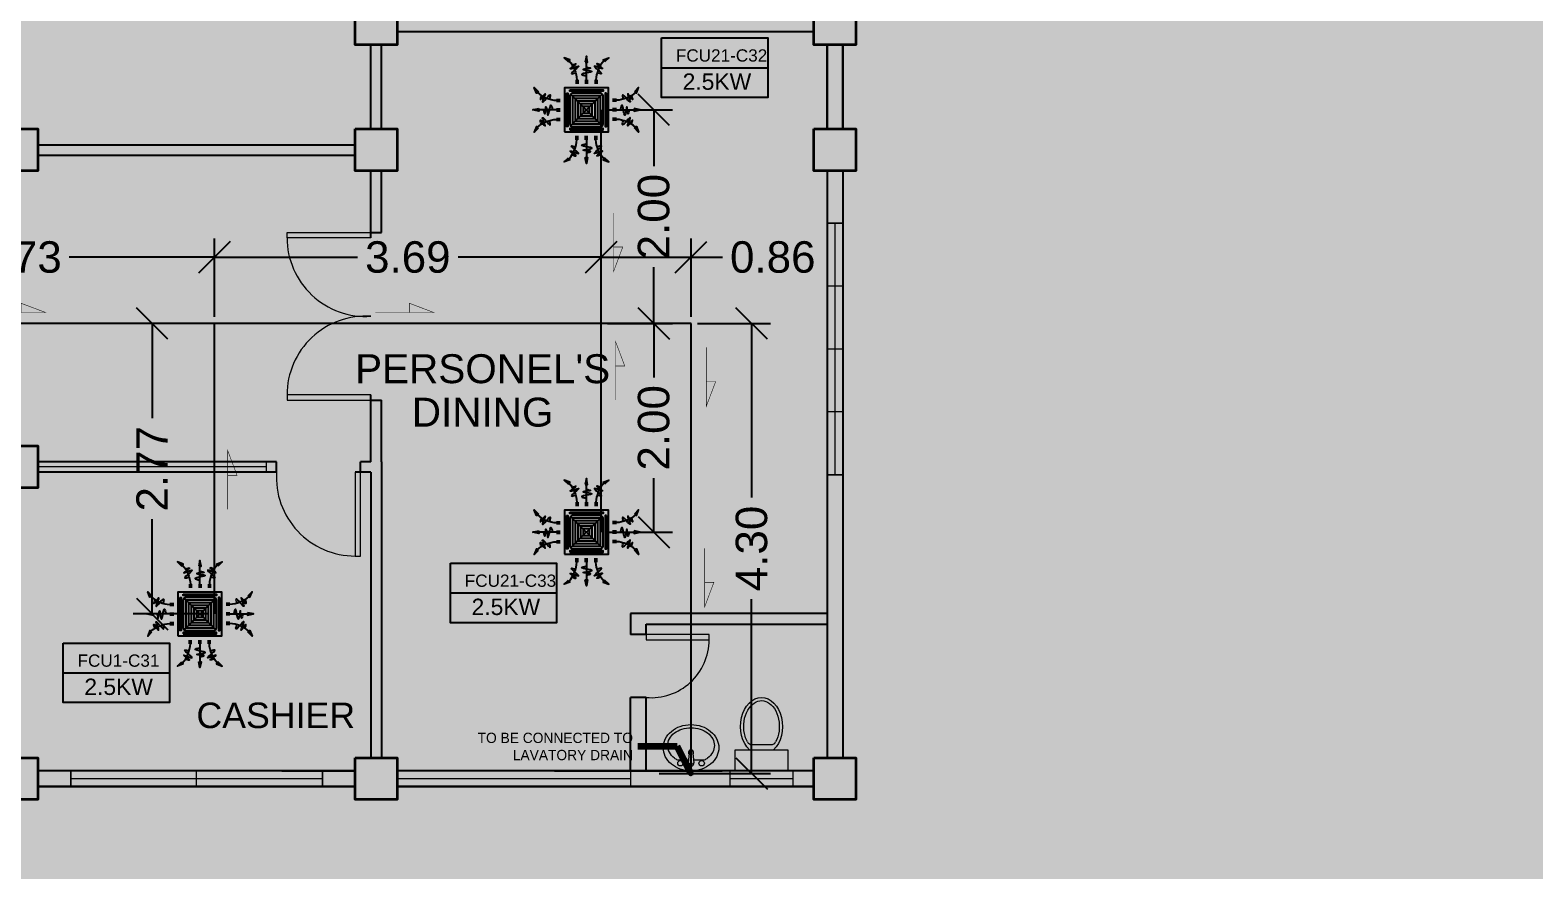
# Model space of a CAD drawing. Header units: millimetres. Extents: x -60 to 576, y -39 to 287.
# Drawn here: x 388.92 to 403.26, y 99.44 to 107.46 of the extents above; entities that cross this region are included whole.
import ezdxf

# ---------------------------------------------------------------- set-up
doc = ezdxf.new("R2010")
doc.units = ezdxf.units.MM
doc.header["$MEASUREMENT"] = 0
for name, color, linetype in [('AIR', 7, 'Continuous'), ('AIR-00', 7, 'Continuous'), ('AIR-01', 7, 'Continuous'), ('AIR-02', 7, 'Continuous'), ('AIR-04', 7, 'Continuous'), ('DRAIN PIPE', 7, 'Continuous'), ('fcu drain', 7, 'Continuous'), ('label', 7, 'Continuous'), ('Legends', 7, 'Continuous'), ('M-AC-TEXT', 7, 'Continuous')]:
    doc.layers.add(name, color=color, linetype=linetype)
doc.styles.add('ar-dim-axis', font='romans.shx', dxfattribs={"width": 0.8})
doc.styles.add('OIP FONT', font='GOTHIC.TTF', dxfattribs={"height": 150})
doc.styles.get("Standard").update_dxf_attribs({"font": 'arial.ttf'})
doc.styles.add('SWISSLT175', font='swissl.ttf', dxfattribs={"height": 0.175})
doc.dimstyles.new('ar-dim-axis', dxfattribs={"dimtxt": 350, "dimasz": 250, "dimexe": 75, "dimexo": 75, "dimgap": 200, "dimtad": 1, "dimdec": 0, "dimzin": 12, "dimdsep": 46, "dimtxsty": 'ar-dim-axis', "dimblk": 'ARCHTICK', "dimcen": 120, "dimclrd": 11, "dimclre": 8, "dimclrt": 4, "dimadec": 0, "dimazin": 3, "dimtm": 1, "dimtfac": 1, "dimtdec": 0, "dimtix": 1, "dimtmove": 2, "dimatfit": 3, "dimldrblk": 'ARCHTICK', "dimfxl": 1, "dimtolj": 1, "dimtzin": 0, "dimarcsym": 1})
doc.dimstyles.new('Copy of dimension', dxfattribs={"dimtxt": 0.3, "dimasz": 0.3, "dimexe": 0.18, "dimexo": 0.0625, "dimgap": 0.09, "dimtad": 0, "dimzin": 0, "dimdsep": 46, "dimtxsty": 'Standard', "dimblk": 'OBLIQUE', "dimcen": 0.09, "dimclrd": 256, "dimclre": 256, "dimclrt": 256, "dimadec": 0, "dimazin": 0, "dimtfac": 1, "dimtofl": 0, "dimtmove": 0, "dimatfit": 3, "dimldrblk": 'OBLIQUE', "dimfxl": 1, "dimtolj": 1, "dimtzin": 0, "dimarcsym": 0})

# ---------------------------------------------------------------- blocks, each defined once
blk = doc.blocks.new('FCU-13000P (CASSETTE SPLIT)')
at = {"layer": 'AIR-00', "ltscale": 3}
for p, q in [((-7.105427357601002e-15, 0.5227760220777427), (-7.105427357601002e-15, 0.999858067324416)), ((-0.1934974863815064, 0.5583965329426945), (-0.1934974863815064, 0.4871555112127943)), ((-0.1618149178217116, 0.5583965329426945), (-0.1618149178217116, 0.4871555112127943)), ((-0.01584128427990628, 0.5583965329426945), (-0.01584128427990628, 0.4871555112127943)), ((0.01584128427989029, 0.5583965329426945), (0.01584128427989029, 0.4871555112127943)), ((0.1618149178217116, 0.5583965329426945), (0.1618149178217116, 0.4871555112127943)), ((0.1934974863815064, 0.5583965329426945), (0.1934974863815064, 0.4871555112127943)), ((-0.5227760220777427, 7.105427357601002e-15), (-0.999858067324416, 7.105427357601002e-15)), ((-0.5583965329426945, 0.1934974863815064), (-0.4871555112127934, 0.1934974863815064)), ((-0.5583965329426945, 0.1618149178217116), (-0.4871555112127934, 0.1618149178217116)), ((-0.5583965329426945, 0.01584128427990628), (-0.4871555112127934, 0.01584128427990628)), ((0.5583965329426945, 0.1934974863815064), (0.4871555112127934, 0.1934974863815064)), ((0.5583965329426945, 0.1618149178217116), (0.4871555112127934, 0.1618149178217116)), ((0.5583965329426945, 0.01584128427990628), (0.4871555112127934, 0.01584128427990628)), ((0.5227760220777427, 7.105427357601002e-15), (0.999858067324416, 7.105427357601002e-15)), ((-0.5583965329426945, -0.01584128427989029), (-0.4871555112127934, -0.01584128427989029)), ((-0.5583965329426945, -0.1618149178217116), (-0.4871555112127934, -0.1618149178217116)), ((-0.5583965329426945, -0.1934974863815064), (-0.4871555112127934, -0.1934974863815064)), ((0.5583965329426945, -0.01584128427989029), (0.4871555112127934, -0.01584128427989029)), ((0.5583965329426945, -0.1618149178217116), (0.4871555112127934, -0.1618149178217116)), ((0.5583965329426945, -0.1934974863815064), (0.4871555112127934, -0.1934974863815064)), ((-0.1934974863815064, -0.5583965329426945), (-0.1934974863815064, -0.4871555112127943)), ((-0.1618149178217116, -0.5583965329426945), (-0.1618149178217116, -0.4871555112127943)), ((-0.01584128427990628, -0.5583965329426945), (-0.01584128427990628, -0.4871555112127943)), ((-7.105427357601002e-15, -0.5227760220777427), (-7.105427357601002e-15, -0.999858067324416)), ((0.01584128427989029, -0.5583965329426945), (0.01584128427989029, -0.4871555112127943)), ((0.1618149178217116, -0.5583965329426945), (0.1618149178217116, -0.4871555112127943)), ((0.1934974863815064, -0.5583965329426945), (0.1934974863815064, -0.4871555112127943))]:
    blk.add_line(p, q, dxfattribs=at)
at = {"layer": 'AIR-00'}
for p, q in [((0.2953553390593271, -0.2953553390593253), (-0.2953553390593271, 0.2953553390593253)), ((0.2953553390593271, 0.2953553390593253), (-0.2953553390593271, -0.2953553390593253))]:
    blk.add_line(p, q, dxfattribs=at)
at = {"layer": 'AIR-00', "ltscale": 3}
for points in [[(-0.3354339739758903, 0.8949367535147612), (-0.311302411150054, 0.9324741763992979), (-0.4157311477908916, 0.9730825421665728)], [(-0.02231249897048215, 0.8900557322108931), (0.02231249897046617, 0.8900557322108931), (-8.881784197001252e-15, 0.999858067324416)], [(0.3354339739758903, 0.8949367535147612), (0.311302411150054, 0.9324741763992979), (0.4157311477908916, 0.9730825421665728)], [(-0.8949367535147612, 0.3354339739758903), (-0.9324741763992979, 0.311302411150054), (-0.9730825421665728, 0.4157311477908916)], [(0.8949367535147612, 0.3354339739758903), (0.9324741763992979, 0.311302411150054), (0.9730825421665728, 0.4157311477908916)], [(-0.8900557322108931, 0.02231249897048215), (-0.8900557322108931, -0.02231249897046617), (-0.999858067324416, 8.881784197001252e-15)], [(0.8900557322108931, 0.02231249897048215), (0.8900557322108931, -0.02231249897046617), (0.999858067324416, 8.881784197001252e-15)], [(-0.8949367535147612, -0.3354339739758903), (-0.9324741763992979, -0.311302411150054), (-0.9730825421665728, -0.4157311477908916)], [(0.8949367535147612, -0.3354339739758903), (0.9324741763992979, -0.311302411150054), (0.9730825421665728, -0.4157311477908916)], [(-0.3354339739758903, -0.8949367535147612), (-0.311302411150054, -0.9324741763992979), (-0.4157311477908916, -0.9730825421665728)], [(-0.02231249897048215, -0.8900557322108931), (0.02231249897046617, -0.8900557322108931), (-8.881784197001252e-15, -0.999858067324416)], [(0.3354339739758903, -0.8949367535147612), (0.311302411150054, -0.9324741763992979), (0.4157311477908916, -0.9730825421665728)]]:
    blk.add_lwpolyline(points, close=True, dxfattribs=at)
at = {"layer": 'AIR-00'}
for points in [[(-0.3233681925629757, 0.9137054649570295, -0.1718088678768037), (-0.1776562021016108, 0.5583965329426945), (-0.1776562021016108, 0.5222310829013512)], [(0.3233681925629757, 0.9137054649570295, 0.1718088678768037), (0.1776562021016108, 0.5583965329426945), (0.1776562021016108, 0.5222310829013512)], [(-0.9137054649570295, 0.3233681925629757, 0.1718088678768037), (-0.5583965329426945, 0.1776562021016108), (-0.5222310829013512, 0.1776562021016108)], [(0.9137054649570295, 0.3233681925629757, -0.1718088678768037), (0.5583965329426945, 0.1776562021016108), (0.5222310829013512, 0.1776562021016108)], [(-0.9137054649570295, -0.3233681925629757, -0.1718088678768037), (-0.5583965329426945, -0.1776562021016108), (-0.5222310829013512, -0.1776562021016108)], [(0.9137054649570295, -0.3233681925629757, 0.1718088678768037), (0.5583965329426945, -0.1776562021016108), (0.5222310829013512, -0.1776562021016108)], [(-0.3233681925629757, -0.9137054649570295, 0.1718088678768037), (-0.1776562021016108, -0.5583965329426945), (-0.1776562021016108, -0.5222310829013512)], [(0.3233681925629757, -0.9137054649570295, -0.1718088678768037), (0.1776562021016108, -0.5583965329426945), (0.1776562021016108, -0.5222310829013512)]]:
    blk.add_lwpolyline(points, format="xyb", dxfattribs=at)
for points in [[(-0.2599999999999998, -0.259999999999998), (0.2599999999999998, -0.2599999999999962), (0.2600000000000007, 0.259999999999998), (-0.2599999999999998, 0.259999999999998)], [(-0.2100000000000009, -0.2099999999999991), (0.2100000000000026, -0.2099999999999973), (0.2100000000000009, 0.2099999999999991), (-0.2100000000000009, 0.2099999999999991)], [(-0.160000000000001, -0.1599999999999984), (0.1600000000000028, -0.1599999999999966), (0.160000000000001, 0.1599999999999984), (-0.160000000000001, 0.1599999999999984)], [(-0.1100000000000012, -0.1099999999999994), (0.110000000000003, -0.1099999999999977), (0.1100000000000012, 0.1099999999999994), (-0.1100000000000012, 0.1099999999999994)], [(-0.06000000000000139, -0.05999999999999872), (0.06000000000000316, -0.05999999999999694), (0.06000000000000139, 0.05999999999999872), (-0.06000000000000139, 0.05999999999999872)]]:
    blk.add_lwpolyline(points, close=True, dxfattribs=at)
at = {"layer": 'AIR-00', "ltscale": 3}
for points in [[(-0.2677478374719957, 0.8404580605517644), (-0.2311577860871346, 0.8521369272970549), (-0.1336933111678267, 0.8824412830765702), (-0.422244853896613, 0.7038013426221994), (0.004842014239526904, 0.9030058120233662), (-0.358385268367277, 0.6454544827540296), (-0.2387546223537829, 0.6780035992551685), (-0.199446847060301, 0.6895241051866989)], [(0.2677478374719957, 0.8404580605517644), (0.2311577860871346, 0.8521369272970549), (0.1336933111678267, 0.8824412830765702), (0.422244853896613, 0.7038013426221994), (-0.004842014239526904, 0.9030058120233662), (0.358385268367277, 0.6454544827540296), (0.2387546223537829, 0.6780035992551685), (0.199446847060301, 0.6895241051866989)], [(-0.8404580605517644, 0.2677478374719957), (-0.8521369272970549, 0.2311577860871346), (-0.8824412830765702, 0.1336933111678267), (-0.7038013426221994, 0.422244853896613), (-0.9030058120233662, -0.004842014239526904), (-0.6454544827540296, 0.358385268367277), (-0.6780035992551685, 0.2387546223537829), (-0.6895241051866989, 0.199446847060301)], [(0.8404580605517644, 0.2677478374719957), (0.8521369272970549, 0.2311577860871346), (0.8824412830765702, 0.1336933111678267), (0.7038013426221994, 0.422244853896613), (0.9030058120233662, -0.004842014239526904), (0.6454544827540296, 0.358385268367277), (0.6780035992551685, 0.2387546223537829), (0.6895241051866989, 0.199446847060301)], [(-0.8404580605517644, -0.2677478374719957), (-0.8521369272970549, -0.2311577860871346), (-0.8824412830765702, -0.1336933111678267), (-0.7038013426221994, -0.422244853896613), (-0.9030058120233662, 0.004842014239526904), (-0.6454544827540296, -0.358385268367277), (-0.6780035992551685, -0.2387546223537829), (-0.6895241051866989, -0.199446847060301)], [(0.8404580605517644, -0.2677478374719957), (0.8521369272970549, -0.2311577860871346), (0.8824412830765702, -0.1336933111678267), (0.7038013426221994, -0.422244853896613), (0.9030058120233662, 0.004842014239526904), (0.6454544827540296, -0.358385268367277), (0.6780035992551685, -0.2387546223537829), (0.6895241051866989, -0.199446847060301)], [(-0.2677478374719957, -0.8404580605517644), (-0.2311577860871346, -0.8521369272970549), (-0.1336933111678267, -0.8824412830765702), (-0.422244853896613, -0.7038013426221994), (0.004842014239526904, -0.9030058120233662), (-0.358385268367277, -0.6454544827540296), (-0.2387546223537829, -0.6780035992551685), (-0.199446847060301, -0.6895241051866989)], [(0.2677478374719957, -0.8404580605517644), (0.2311577860871346, -0.8521369272970549), (0.1336933111678267, -0.8824412830765702), (0.422244853896613, -0.7038013426221994), (-0.004842014239526904, -0.9030058120233662), (0.358385268367277, -0.6454544827540296), (0.2387546223537829, -0.6780035992551685), (0.199446847060301, -0.6895241051866989)]]:
    blk.add_open_spline(points, degree=3, knots=[0.003283373016645994, 0.003283373016645994, 0.003283373016645994, 0.003283373016645994, 0.07125673401182435, 0.1924074622850254, 0.3347111145698326, 0.5062144727996265, 0.5813292033149298, 0.5813292033149298, 0.5813292033149298, 0.5813292033149298], dxfattribs=at)
for points in [[(-8.881784197001252e-15, 0.7998245828525512), (0.07656577961462041, 0.77607757560925), (-0.05808428128809773, 0.7549690294354541), (0.09768727811871436, 0.7180292880357495), (-0.08712642193214215, 0.6626196044680484), (-8.881784197001252e-15, 0.6309567852073492)], [(-0.7998245828525512, 8.881784197001252e-15), (-0.77607757560925, -0.07656577961462041), (-0.7549690294354541, 0.05808428128809773), (-0.7180292880357495, -0.09768727811871436), (-0.6626196044680484, 0.08712642193214215), (-0.6309567852073492, 8.881784197001252e-15)], [(0.7998245828525512, 8.881784197001252e-15), (0.77607757560925, -0.07656577961462041), (0.7549690294354541, 0.05808428128809773), (0.7180292880357495, -0.09768727811871436), (0.6626196044680484, 0.08712642193214215), (0.6309567852073492, 8.881784197001252e-15)], [(-8.881784197001252e-15, -0.7998245828525512), (0.07656577961462041, -0.77607757560925), (-0.05808428128809773, -0.7549690294354541), (0.09768727811871436, -0.7180292880357495), (-0.08712642193214215, -0.6626196044680484), (-8.881784197001252e-15, -0.6309567852073492)]]:
    blk.add_spline(points, degree=3, dxfattribs=at)
for points in [[(-0.4157311477908907, 0.9730825421665728), (-0.3354339739758911, 0.8949367535147612), (-0.3113024111500549, 0.9324741763992979)], [(-7.993605777301127e-15, 0.999858067324416), (-0.02231249897048304, 0.8900557322108931), (0.02231249897046528, 0.8900557322108931)], [(0.4157311477908889, 0.9730825421665728), (0.3354339739758894, 0.8949367535147612), (0.3113024111500531, 0.9324741763992979)], [(-0.9730825421665728, 0.4157311477908898), (-0.8949367535147612, 0.3354339739758903), (-0.9324741763992979, 0.311302411150054)], [(0.9730825421665728, 0.4157311477908898), (0.8949367535147612, 0.3354339739758903), (0.9324741763992979, 0.311302411150054)], [(-0.999858067324416, 7.105427357601002e-15), (-0.8900557322108922, 0.02231249897048215), (-0.8900557322108922, -0.02231249897046617)], [(0.999858067324416, 7.105427357601002e-15), (0.8900557322108922, 0.02231249897048215), (0.8900557322108922, -0.02231249897046617)], [(-0.9730825421665728, -0.4157311477908898), (-0.8949367535147612, -0.3354339739758903), (-0.9324741763992979, -0.311302411150054)], [(0.9730825421665728, -0.4157311477908898), (0.8949367535147612, -0.3354339739758903), (0.9324741763992979, -0.311302411150054)], [(-0.4157311477908907, -0.9730825421665728), (-0.3354339739758911, -0.8949367535147612), (-0.3113024111500549, -0.9324741763992979)], [(-7.993605777301127e-15, -0.999858067324416), (-0.02231249897048304, -0.8900557322108931), (0.02231249897046528, -0.8900557322108931)], [(0.4157311477908889, -0.9730825421665728), (0.3354339739758894, -0.8949367535147612), (0.3113024111500531, -0.9324741763992979)]]:
    blk.add_solid(points, dxfattribs=at)
at = {"layer": 'AIR-01'}
for points in [[(-0.3725000000000005, 0.3099999999999987), (-0.3475000000000001, 0.3099999999999987), (-0.3475000000000001, -0.3099999999999987), (-0.3725000000000005, -0.3099999999999987)], [(-0.3100000000000005, 0.3724999999999987), (0.3100000000000005, 0.3724999999999987), (0.3100000000000005, 0.3475000000000001), (-0.3100000000000005, 0.3475000000000001)], [(0.3725000000000005, 0.3099999999999987), (0.3475000000000001, 0.3099999999999987), (0.3475000000000001, -0.3099999999999987), (0.3725000000000005, -0.3099999999999987)], [(-0.3100000000000005, -0.3724999999999987), (0.3100000000000005, -0.3724999999999987), (0.3100000000000005, -0.3475000000000001), (-0.3100000000000005, -0.3475000000000001)]]:
    blk.add_lwpolyline(points, close=True, dxfattribs=at)
at = {"layer": 'AIR-02'}
blk.add_lwpolyline([(-0.2600000000000007, -0.3099999999999987), (0.2600000000000016, -0.3099999999999969, 0.414213562373095), (0.3100000000000014, -0.2599999999999962), (0.3100000000000005, 0.259999999999998, 0.4142135623730945), (0.2600000000000007, 0.3099999999999987), (-0.2600000000000007, 0.3099999999999987, 0.414213562373095), (-0.3100000000000005, 0.259999999999998), (-0.3100000000000005, -0.259999999999998, 0.414213562373095)], format="xyb", close=True, dxfattribs=at)
at = {"layer": 'AIR-04'}
blk.add_lwpolyline([(-0.4100000000000001, -0.4100000000000001), (0.4100000000000001, -0.4100000000000001), (0.4100000000000001, 0.4100000000000001), (-0.4100000000000001, 0.4100000000000001)], close=True, dxfattribs=at)
blk = doc.blocks.new('_ARCHTICK')
at = {"color": 0, "linetype": 'ByBlock', "const_width": 0.15}
blk.add_lwpolyline([(-0.5, -0.5), (0.5, 0.5)], dxfattribs=at)
blk = doc.blocks.new('_Oblique')
at = {"color": 0, "linetype": 'ByBlock', "lineweight": -2}
blk.add_line((-0.5, -0.5), (0.5, 0.5), dxfattribs=at)
blk = doc.blocks.new('*D172')
at = {"lineweight": -2, "transparency": 16777216}
for p, q in [((390.6196306281506, 104.65662192495), (389.9064713409669, 104.65662192495)), ((390.0864713409669, 104.65662192495), (390.0864713409669, 103.7526431339795)), ((390.0864713409669, 101.8842850797074), (390.0864713409669, 102.788263870678)), ((390.6196306281506, 101.8842850797074), (389.9064713409669, 101.8842850797074))]:
    blk.add_line(p, q, dxfattribs=at)
at = {"layer": 'Defpoints', "color": 0, "transparency": 16777216}
for p in [(390.0864713409669, 104.65662192495), (390.6821306281506, 104.65662192495), (390.6821306281506, 101.8842850797074)]:
    blk.add_point(p, dxfattribs=at)
at = {"lineweight": -2, "transparency": 16777216, "xscale": 0.3, "yscale": 0.3, "zscale": 0.3}
for p, rotation in [((390.0864713409669, 104.65662192495), 90), ((390.0864713409669, 101.8842850797074), 270)]:
    blk.add_blockref('_Oblique', p, dxfattribs=dict(at, rotation=rotation))
at = {"transparency": 16777216, "insert": (390.0864713409668, 103.2704535023286), "char_height": 0.3, "attachment_point": 5, "rotation": 90}
blk.add_mtext('\\A1;2.77', dxfattribs=at)
blk = doc.blocks.new('*D174')
at = {"lineweight": -2, "transparency": 16777216}
for p, q in [((386.9529599184256, 104.7191219249572), (386.9529599184256, 105.4688998590466)), ((390.6821306281503, 104.7191219249572), (390.6821306281503, 105.4688998590466)), ((386.9529599184256, 105.2888998590466), (388.3380159417737, 105.2888998590466)), ((390.6821306281503, 105.2888998590466), (389.2970746048023, 105.2888998590466))]:
    blk.add_line(p, q, dxfattribs=at)
at = {"layer": 'Defpoints', "color": 0, "transparency": 16777216}
for p in [(390.6821306281503, 105.2888998590466), (386.9529599184256, 104.6566219249572), (390.6821306281503, 104.6566219249572)]:
    blk.add_point(p, dxfattribs=at)
at = {"lineweight": -2, "transparency": 16777216, "xscale": 0.3, "yscale": 0.3, "zscale": 0.3, "rotation": 180}
blk.add_blockref('_Oblique', (386.9529599184256, 105.2888998590466), dxfattribs=at)
at = {"lineweight": -2, "transparency": 16777216, "xscale": 0.3, "yscale": 0.3, "zscale": 0.3}
blk.add_blockref('_Oblique', (390.6821306281503, 105.2888998590466), dxfattribs=at)
at = {"transparency": 16777216, "insert": (388.817545273288, 105.2888998590466), "char_height": 0.3, "attachment_point": 5}
blk.add_mtext('\\A1;3.73', dxfattribs=at)
blk = doc.blocks.new('*D175')
at = {"lineweight": -2, "transparency": 16777216}
for p, q in [((390.6821306281503, 104.7191219249572), (390.6821306281503, 105.4688998590466)), ((394.3682444346209, 104.7191219249572), (394.3682444346209, 105.4688998590466)), ((390.6821306281503, 105.2888998590466), (392.0453512421632, 105.2888998590466)), ((394.3682444346209, 105.2888998590466), (393.005023820608, 105.2888998590466))]:
    blk.add_line(p, q, dxfattribs=at)
at = {"layer": 'Defpoints', "color": 0, "transparency": 16777216}
for p in [(394.3682444346209, 105.2888998590466), (390.6821306281503, 104.6566219249572), (394.3682444346209, 104.6566219249572)]:
    blk.add_point(p, dxfattribs=at)
at = {"lineweight": -2, "transparency": 16777216, "xscale": 0.3, "yscale": 0.3, "zscale": 0.3, "rotation": 180}
blk.add_blockref('_Oblique', (390.6821306281503, 105.2888998590466), dxfattribs=at)
at = {"lineweight": -2, "transparency": 16777216, "xscale": 0.3, "yscale": 0.3, "zscale": 0.3}
blk.add_blockref('_Oblique', (394.3682444346209, 105.2888998590466), dxfattribs=at)
at = {"transparency": 16777216, "insert": (392.5251875313856, 105.2888998590466), "char_height": 0.3, "attachment_point": 5}
blk.add_mtext('\\A1;3.69', dxfattribs=at)
blk = doc.blocks.new('*D176')
at = {"lineweight": -2, "transparency": 16777216}
for p, q in [((394.3682444346209, 104.7191219249572), (394.3682444346209, 105.4688998590466)), ((395.225504020776, 104.7191219249572), (395.225504020776, 105.4688998590466)), ((394.3682444346209, 105.2888998590466), (395.225504020776, 105.2888998590466)), ((395.225504020776, 105.2888998590466), (395.525504020776, 105.2888998590466))]:
    blk.add_line(p, q, dxfattribs=at)
at = {"layer": 'Defpoints', "color": 0, "transparency": 16777216}
for p in [(395.225504020776, 105.2888998590466), (394.3682444346209, 104.6566219249572), (395.225504020776, 104.6566219249572)]:
    blk.add_point(p, dxfattribs=at)
at = {"lineweight": -2, "transparency": 16777216, "xscale": 0.3, "yscale": 0.3, "zscale": 0.3, "rotation": 180}
blk.add_blockref('_Oblique', (394.3682444346209, 105.2888998590466), dxfattribs=at)
at = {"lineweight": -2, "transparency": 16777216, "xscale": 0.3, "yscale": 0.3, "zscale": 0.3}
blk.add_blockref('_Oblique', (395.225504020776, 105.2888998590466), dxfattribs=at)
at = {"transparency": 16777216, "insert": (396.0050333522903, 105.2888998590466), "char_height": 0.3, "attachment_point": 5}
blk.add_mtext('\\A1;0.86', dxfattribs=at)
blk = doc.blocks.new('*D177')
at = {"lineweight": -2, "transparency": 16777216}
for p, q in [((394.4307444346211, 104.6566219249572), (395.0505307584532, 104.6566219249572)), ((394.8705307584532, 104.6566219249572), (394.8705307584532, 104.1424839632777)), ((394.8705307584532, 102.6649899306568), (394.8705307584532, 103.1791278923364)), ((394.4307444346211, 102.6649899306568), (395.0505307584532, 102.6649899306568))]:
    blk.add_line(p, q, dxfattribs=at)
at = {"layer": 'Defpoints', "color": 0, "transparency": 16777216}
for p in [(394.3682444346211, 104.6566219249572), (394.8705307584532, 104.6566219249572), (394.3682444346211, 102.6649899306568)]:
    blk.add_point(p, dxfattribs=at)
at = {"lineweight": -2, "transparency": 16777216, "xscale": 0.3, "yscale": 0.3, "zscale": 0.3}
for p, rotation in [((394.8705307584532, 104.6566219249572), 90), ((394.8705307584532, 102.6649899306568), 270)]:
    blk.add_blockref('_Oblique', p, dxfattribs=dict(at, rotation=rotation))
at = {"transparency": 16777216, "insert": (394.8705307584531, 103.6608059278069), "char_height": 0.3, "attachment_point": 5, "rotation": 90}
blk.add_mtext('\\A1;2.00', dxfattribs=at)
blk = doc.blocks.new('*D178')
at = {"lineweight": -2, "transparency": 16777216}
for p, q in [((394.4307444346211, 106.6951868706739), (395.0505307584537, 106.6951868706739)), ((394.8705307584537, 106.6951868706739), (394.8705307584537, 106.1575824332862)), ((394.8705307584537, 104.6566219249572), (394.8705307584537, 105.1942263623449)), ((394.4307444346211, 104.6566219249572), (395.0505307584537, 104.6566219249572))]:
    blk.add_line(p, q, dxfattribs=at)
at = {"layer": 'Defpoints', "color": 0, "transparency": 16777216}
for p in [(394.3682444346211, 106.6951868706739), (394.8705307584537, 106.6951868706739), (394.3682444346211, 104.6566219249572)]:
    blk.add_point(p, dxfattribs=at)
at = {"lineweight": -2, "transparency": 16777216, "xscale": 0.3, "yscale": 0.3, "zscale": 0.3}
for p, rotation in [((394.8705307584537, 106.6951868706739), 90), ((394.8705307584537, 104.6566219249572), 270)]:
    blk.add_blockref('_Oblique', p, dxfattribs=dict(at, rotation=rotation))
at = {"transparency": 16777216, "insert": (394.8705307584536, 105.6759043978154), "char_height": 0.3, "attachment_point": 5, "rotation": 90}
blk.add_mtext('\\A1;2.00', dxfattribs=at)
blk = doc.blocks.new('*D179')
at = {"lineweight": -2, "transparency": 16777216}
for p, q in [((395.2880040207762, 104.6566219249572), (395.9838654754812, 104.6566219249572)), ((395.8038654754812, 104.6566219249572), (395.8038654754812, 102.9947552966802)), ((395.8038654754812, 100.3625748894126), (395.8038654754812, 102.0244415176897)), ((395.2854615350604, 100.3625748894126), (395.9838654754812, 100.3625748894126))]:
    blk.add_line(p, q, dxfattribs=at)
at = {"layer": 'Defpoints', "color": 0, "transparency": 16777216}
for p in [(395.2255040207762, 104.6566219249572), (395.2229615350604, 100.3625748894126), (395.8038654754812, 100.3625748894126)]:
    blk.add_point(p, dxfattribs=at)
at = {"lineweight": -2, "transparency": 16777216, "xscale": 0.3, "yscale": 0.3, "zscale": 0.3}
for p, rotation in [((395.8038654754812, 104.6566219249572), 90), ((395.8038654754812, 100.3625748894126), 270)]:
    blk.add_blockref('_Oblique', p, dxfattribs=dict(at, rotation=rotation))
at = {"transparency": 16777216, "insert": (395.8038654754811, 102.5095984071848), "char_height": 0.3, "attachment_point": 5, "rotation": 90}
blk.add_mtext('\\A1;4.30', dxfattribs=at)

msp = doc.modelspace()

# ---------------------------------------------------------------- linework, layer by layer
at = {"color": 8, "linetype": 'ByBlock', "lineweight": 25}
for p, q in [((396.3979615350631, 107.4396670884372), (392.4229615350573, 107.4396670884372)), ((392.1729615350573, 106.5125748894125), (392.1729615350573, 107.3146670884372)), ((392.2729615350631, 106.5125748894125), (392.2729615350631, 107.3146670884372)), ((396.5229615350631, 107.3146670884299), (396.5229615350631, 106.5125748894125)), ((396.5229615350631, 106.5125748894125), (396.5229615350631, 107.3146670884299)), ((396.6729615350573, 107.3146670884299), (396.6729615350573, 106.5125748894125)), ((396.6729615350573, 106.5125748894125), (396.6729615350573, 107.3146670884299)), ((388.9979615350689, 106.3625748894111), (392.0229615350631, 106.3625748894111)), ((388.9979615350689, 106.2625748894125), (392.0229615350631, 106.2625748894125)), ((392.1729615350573, 105.4750748894213), (392.1729615350573, 106.1125748894111)), ((392.2729615350631, 105.5250748894242), (392.2729615350631, 106.1125748894111)), ((396.5229615350631, 106.1125748894111), (396.5229615350631, 100.5125748894125)), ((396.5229615350631, 106.1125748894111), (396.5229615350631, 100.5125748894125)), ((396.6729615350573, 106.1125748894111), (396.6729615350573, 100.5125748894125)), ((392.1729615351737, 105.5250748894242), (392.2729615350631, 105.5250748894242)), ((392.1729615350573, 103.3375748894242), (392.1729615350573, 103.9750748894213)), ((392.1729615351737, 103.9250748894184), (392.2729615350631, 103.9250748894184)), ((392.2729615350631, 103.3375748894242), (392.2729615350631, 103.9250748894184)), ((391.2729615350631, 103.3375748894242), (388.9979615350689, 103.3375748894242)), ((391.2729615350631, 103.3375748894242), (391.1729615350573, 103.3375748894242)), ((391.2729615350631, 103.2375748894256), (391.2729615350631, 103.3375748894242)), ((392.1729615350573, 103.3375748894242), (392.072961535066, 103.3375748894242)), ((392.072961535066, 103.2375748894256), (392.072961535066, 103.3375748894242)), ((392.2729615350631, 103.3375748894242), (392.2729615350631, 100.5125748894125)), ((391.2729615350631, 103.2375748894256), (388.9979615350689, 103.2375748894256)), ((392.1729615350573, 103.2375748894256), (392.0229615350631, 103.2375748894256)), ((392.1729615350573, 103.2375748894256), (392.1729615350573, 100.5125748894125)), ((396.5229615350631, 101.8875748892961), (394.6479615350485, 101.8875748892961)), ((394.6479615350485, 101.8875748892961), (394.6479615350485, 101.7875748892976)), ((394.6479615350485, 101.7875748892976), (394.6479615350485, 101.6875748892918)), ((394.7979615350427, 101.6875748892918), (394.7979615350427, 101.7875748892976)), ((394.6479615350631, 100.3875748894125), (394.6479615350631, 101.0875748892859)), ((392.0229615350631, 100.3875748894125), (388.9979615350689, 100.3875748894125)), ((391.322961535066, 100.3875748894125), (392.0229615350631, 100.3875748894125)), ((396.3979615350631, 100.3875748894125), (392.4229615350573, 100.3875748894125)), ((393.9229615350573, 100.3875748894125), (394.9229615350573, 100.3875748894125)), ((394.9229615350573, 100.3875748894125), (395.5229615350631, 100.3875748894125)), ((394.9229615350573, 100.3625748894125), (395.5229615350631, 100.3625748894125)), ((392.0229615350631, 100.2375748894111), (388.9979615350689, 100.2375748894111)), ((388.9979615350689, 100.2375748894111), (392.0229615350631, 100.2375748894111)), ((396.3979615350631, 100.2375748894111), (392.4229615350573, 100.2375748894111)), ((392.4229615350573, 100.2375748894111), (396.3979615350631, 100.2375748894111))]:
    msp.add_line(p, q, dxfattribs=at)
at = {"color": 8, "linetype": 'ByBlock', "lineweight": 9}
for p, q in [((392.4229615350573, 106.5125748894125), (392.4229615350573, 106.3875748894125)), ((396.6729615350573, 106.1125748894111), (396.6729615350573, 105.6125748894111)), ((396.6729615350573, 105.6125748894111), (396.5229615350631, 105.6125748894111)), ((396.5229615350631, 105.6125748894111), (396.5229615350631, 103.2125748894096)), ((396.5979615350602, 105.6125748894111), (396.5979615350602, 103.2125748894096)), ((396.6729615350573, 104.412574889414), (396.6729615350573, 105.6125748894111)), ((396.6729615350573, 105.0125748894125), (396.5229615350631, 105.0125748894125)), ((396.6729615350573, 104.412574889414), (396.5229615350631, 104.412574889414)), ((396.6729615350573, 103.2125748894096), (396.6729615350573, 104.412574889414)), ((396.6729615350573, 103.8125748894082), (396.5229615350631, 103.8125748894082)), ((391.1729615350573, 103.2875748894213), (388.9979615350689, 103.2875748894213)), ((391.1729615350573, 103.3375748894242), (391.1729615350573, 103.2375748894256)), ((396.5229615350631, 103.2125748894096), (396.6729615350573, 103.2125748894096)), ((396.6729615350573, 100.5125748894125), (396.6729615350573, 100.662574889414)), ((388.9979615350689, 100.3875748894125), (389.7229615350602, 100.3875748894125)), ((391.7104615350631, 100.3875748894125), (389.3104615350689, 100.3875748894125)), ((389.3104615350689, 100.3875748894125), (389.3104615350689, 100.2375748894111)), ((389.7229615350602, 100.3875748894125), (390.322961535066, 100.3875748894125)), ((390.322961535066, 100.3875748894125), (390.822961535066, 100.3875748894125)), ((390.510461535066, 100.2375748894111), (390.510461535066, 100.3875748894125)), ((391.322961535066, 100.3875748894125), (390.822961535066, 100.3875748894125)), ((391.7104615350631, 100.2375748894111), (391.7104615350631, 100.3875748894125)), ((392.4229615350573, 100.3875748894125), (392.9229615350573, 100.3875748894125)), ((392.9229615350573, 100.3875748894125), (393.4229615350573, 100.3875748894125)), ((393.9229615350573, 100.3875748894125), (393.4229615350573, 100.3875748894125)), ((394.6479615350631, 100.3875748894125), (394.6479615350631, 100.2375748894111)), ((395.1146559514249, 100.3875748894125), (395.0146559514337, 100.3875748894125)), ((395.5979617589123, 100.2375748894111), (395.5979617589123, 100.3875748894125)), ((396.1979617589035, 100.3872403414999), (395.5979617589123, 100.3872403414999)), ((396.1979617589035, 100.3872403414999), (396.1979617589035, 100.2375748894111)), ((391.7104615350631, 100.3125748894155), (389.3104615350689, 100.3125748894155)), ((394.6479615350631, 100.3125748894155), (392.4229615350573, 100.3125748894082)), ((396.1979617589035, 100.3124076154555), (395.5979617589123, 100.3124076154555)), ((390.510461535066, 100.2375748894111), (391.7104615350631, 100.2375748894111)), ((396.1479617589006, 100.2375748894111), (395.5479617589094, 100.2375748894111))]:
    msp.add_line(p, q, dxfattribs=at)
at = {"color": 8, "linetype": 'ByBlock', "lineweight": 25, "ltscale": 0.3}
for p, q in [((394.7979615350427, 101.6875748892918), (394.6479615350485, 101.6875748892918)), ((394.7979615350427, 101.7875748892976), (396.5229615350631, 101.7875748892976)), ((394.7979615350427, 101.0875748892859), (394.6479615350485, 101.0875748892859)), ((394.7979615350573, 100.3875748894198), (394.7979615350427, 101.0875748892859))]:
    msp.add_line(p, q, dxfattribs=at)
at = {"color": 8, "lineweight": 9}
for p, q in [((395.2110040207712, 100.584827265534), (395.1976702042679, 100.4629887392067)), ((395.2400040207808, 100.584827265534), (395.2533378372841, 100.4629887392067)), ((395.6479617589006, 100.3872403414999), (395.6479617589006, 100.587240341497)), ((395.6479617589006, 100.587240341497), (396.1479617589006, 100.587240341497)), ((395.8073715269506, 100.6372403414999), (395.9883509712612, 100.6372403414999)), ((396.1479617589006, 100.587240341497), (396.1479617589006, 100.3872403414999)), ((396.1479617589006, 100.3872403414999), (395.6479617589006, 100.3872403414999))]:
    msp.add_line(p, q, dxfattribs=at)
at = {"color": 8, "linetype": 'ByBlock', "lineweight": 35}
for points in [[(392.0229615350631, 107.7146670884386), (392.4229615350573, 107.7146670884386), (392.4229615350573, 107.3146670884372), (392.0229615350631, 107.3146670884372)], [(396.3979615350631, 107.7146670884314), (396.7979615350573, 107.7146670884314), (396.7979615350573, 107.3146670884299), (396.3979615350631, 107.3146670884299)], [(388.5979615350602, 106.5125748894125), (388.9979615350689, 106.5125748894125), (388.9979615350689, 106.1125748894111), (388.5979615350602, 106.1125748894111)], [(392.0229615350631, 106.5125748894125), (392.4229615350573, 106.5125748894125), (392.4229615350573, 106.1125748894111), (392.0229615350631, 106.1125748894111)], [(396.3979615350631, 106.5125748894125), (396.7979615350573, 106.5125748894125), (396.7979615350573, 106.1125748894111), (396.3979615350631, 106.1125748894111)], [(388.5979615350602, 103.4875748894256), (388.9979615350689, 103.4875748894256), (388.9979615350689, 103.0875748894242), (388.5979615350602, 103.0875748894242)], [(388.5979615350602, 100.5125748894125), (388.9979615350689, 100.5125748894125), (388.9979615350689, 100.1125748894111), (388.5979615350602, 100.1125748894111)], [(392.0229615350631, 100.5125748894125), (392.4229615350573, 100.5125748894125), (392.4229615350573, 100.1125748894111), (392.0229615350631, 100.1125748894111)], [(396.3979615350631, 100.5125748894125), (396.7979615350573, 100.5125748894125), (396.7979615350573, 100.1125748894111), (396.3979615350631, 100.1125748894111)]]:
    msp.add_lwpolyline(points, close=True, dxfattribs=at)
at = {"color": 8, "lineweight": 9}
for points in [[(396.5229615350631, 105.6125748894111), (396.6729615350573, 105.6125748894111), (396.6729615350573, 103.2125748894096), (396.5229615350631, 103.2125748894096)], [(388.9979615350689, 103.3375748894242), (391.1729615350573, 103.3375748894242), (391.1729615350573, 103.2375748894256), (388.9979615350689, 103.2375748894256)], [(389.3104615350689, 100.3875748894125), (391.7104615350631, 100.3875748894125), (391.7104615350631, 100.2375748894111), (389.3104615350689, 100.2375748894111)], [(392.4229615350573, 100.3875748894125), (394.6479615350631, 100.3875748894125), (394.6479615350631, 100.2375748894111), (392.4229615350573, 100.2375748894111)], [(395.5979617589123, 100.3872403414999), (396.1979617589035, 100.3872403414999), (396.1979617589035, 100.2375748894111), (395.5979617589123, 100.2375748894111)]]:
    msp.add_lwpolyline(points, close=True, dxfattribs=at)
at = {"color": 8, "lineweight": 13, "ltscale": 0.03}
for points in [[(392.1729615351737, 105.5250748894242), (392.1729615351737, 105.4750748894213), (391.3729615351708, 105.4750748894213), (391.3729615351708, 105.5250748894242)], [(392.1729615351737, 103.9250748894184), (392.1729615351737, 103.9750748894213), (391.3729615351708, 103.9750748894213), (391.3729615351708, 103.9250748894184)], [(392.072961535066, 103.2375748894256), (392.0229615350631, 103.2375748894256), (392.0229615350631, 102.4375748894227), (392.072961535066, 102.4375748894227)], [(394.7979615350427, 101.6875748892918), (394.7979615350427, 101.6375748892889), (395.3979615350485, 101.6375748892889), (395.3979615350485, 101.6875748892918)]]:
    msp.add_lwpolyline(points, close=True, dxfattribs=at)
at = {"color": 8, "lineweight": 9}
msp.add_lwpolyline([(394.9605040207766, 100.6079426501447, -0.115760267209179), (394.9798592221572, 100.6904227343612, -0.1040474908766922), (395.0381207237601, 100.7642132487882, -0.09087492237644322), (395.1220293463934, 100.8115741215434, -0.08334350640224383), (395.225504020776, 100.8289426501497, -0.08334350640224394), (395.3289786951586, 100.8115741215434, -0.0908749223764432), (395.4128873177919, 100.7642132487882, -0.1040474908766922), (395.4711488193947, 100.6904227343612, -0.1157602672091785), (395.4905040207754, 100.6079426501447, -0.115760267209179), (395.4711488193947, 100.5254625659355, -0.1040474908766922), (395.4128873177919, 100.4516720515013, -0.09087492237644303), (395.3289786951586, 100.4043111787533, -0.08334350640224374), (395.225504020776, 100.386942650147, -0.08334350640224357), (395.1220293463934, 100.4043111787533, -0.09087492237644279), (395.0381207237601, 100.4516720515013, -0.1040474908766923), (394.9798592221572, 100.5254625659355, -0.115760267209179)], format="xyb", close=True, dxfattribs=at)
for points in [[(395.0030040207725, 100.6289426501454, -0.1248382224124904), (395.018873568822, 100.691512540484, -0.1057880177444823), (395.0681727619607, 100.749150802948, -0.08669744615662442), (395.1379183067851, 100.7854138565809, -0.07677648408660569), (395.225504020776, 100.7989426501436, -0.07677648408660591), (395.3130897347668, 100.7854138565809, -0.08669744615662509), (395.3828352795912, 100.749150802948, -0.1057880177444823), (395.43213447273, 100.691512540484, -0.1248382224124908), (395.4480040207795, 100.6289426501454, -0.1248382224124908), (395.43213447273, 100.5663727598067, -0.1057880177444812), (395.3828352795912, 100.5087344973427, -0.04006672484888339), (395.3521156311267, 100.488942650146), (395.2498860075515, 100.488942650146, -0.04006672484888342)], [(395.2011220340004, 100.488942650146), (395.0988924104253, 100.488942650146, -0.04006672484888342), (395.0681727619607, 100.5087344973427, -0.1057880177444818), (395.018873568822, 100.5663727598067, -0.124838222412491), (395.0030040207725, 100.6289426501454, -0.1248382224124904)]]:
    msp.add_lwpolyline(points, format="xyb", dxfattribs=at)
for centre, radius in [((395.1239040207815, 100.4599426501437), 0.02550000000012176), ((395.225504020776, 100.4534426501478), 0.009500000000046107), ((395.3271040207705, 100.4599426501437), 0.02550000000012176)]:
    msp.add_circle(centre, radius, dxfattribs=at)
at = {"color": 8, "lineweight": 13, "ltscale": 0.03}
for centre, radius, start, end in [((392.1245240351795, 105.4750748894213), 0.7515625000000057, 180, 273.6952205319354), ((392.1245240351795, 103.9750748894213), 0.7515625000000057, 86.30477946806467, 180), ((392.0229615350631, 103.1891373894242), 0.7515625000000057, 176.3047794676485, 269.9999999991662), ((394.8458782017055, 101.6375748892889), 0.5520833333333997, 265.0208941561157, 0)]:
    msp.add_arc(centre, radius, start, end, dxfattribs=at)
at = {"color": 8, "lineweight": 9}
for centre, radius, start, end in [((395.225504020776, 100.5619146721429), 0.025, 126.3068053618313, 221.2021838632454), ((395.225504020776, 100.4911349578389), 0.09480769230818611, 81.2025892912265, 98.79741070877347), ((395.225504020776, 100.5619146721429), 0.025, 71.37928643304792, 108.6207135669521), ((395.225504020776, 100.5619146721429), 0.025, 318.7978161367545, 53.69319463816872), ((395.8073715269506, 100.6872403415028), 0.05, 208.150055444409, 270), ((395.9883509712612, 100.6872403415101), 0.05, 270.0000000050026, 331.9916446101458), ((395.225504020776, 100.4599426501437), 0.02800000000013367, 173.7544946129903, 6.245505387009744)]:
    msp.add_arc(centre, radius, start, end, dxfattribs=at)
at = {"color": 8, "lineweight": 9, "extrusion": (0, 0, -1)}
msp.add_ellipse((395.8979617589006, 100.8122403415028), major_axis=(-3.367778697655226e-17, -0.2750000000000004), ratio=0.7272727272727264, start_param=0.6125547383391642, end_param=5.670630568840422, dxfattribs=at)
at = {"color": 8, "lineweight": 9}
msp.add_open_spline([(395.7632857750372, 100.6636512237011), (395.7545054193556, 100.680060848913), (395.7470791430764, 100.6981220529043), (395.7201836266117, 100.7892727907302), (395.7253234022441, 100.8764981050836), (395.7830884801164, 101.0080853781829), (395.8331602169141, 101.0494488212344), (395.9312717149964, 101.06288035518), (395.9834394916338, 101.036956227551), (396.0575197837692, 100.9257452512676), (396.0753261086297, 100.8420449862525), (396.0596716277736, 100.7282523667955), (396.0482426121684, 100.693366996834), (396.0324949272849, 100.6637603256523)], degree=3, knots=[0.9372534581533547, 0.9372534581533547, 0.9372534581533547, 0.9372534581533547, 1.185371885422327, 1.185371885422327, 2.11386371781458, 2.11386371781458, 3.042355550206833, 3.042355550206833, 3.970847382599086, 3.970847382599086, 4.899339214991339, 4.899339214991339, 5.346061580876492, 5.346061580876492, 5.346061580876492, 5.346061580876492], dxfattribs=at)
at = {"layer": 'DRAIN PIPE', "color": 7, "linetype": 'Continuous', "const_width": 0.005}
for points in [[(394.486209611561, 105.7114878716683), (394.486209611561, 105.1512919504684), (394.5749348182069, 105.3862314949446), (394.486209611561, 105.3862314949446)], [(388.5117037711908, 104.7606911127605), (389.0718996923907, 104.7606911127605), (388.8369601479145, 104.8494163194064), (388.8369601479145, 104.7606911127605)], [(392.214233314638, 104.7606911127605), (392.7744292358379, 104.7606911127605), (392.5394896913617, 104.8494163194064), (392.5394896913617, 104.7606911127605)], [(394.5053904694103, 103.924703955183), (394.5053904694103, 104.4848998763829), (394.5941156760562, 104.2499603319067), (394.5053904694103, 104.2499603319067)], [(395.3720715767457, 104.4284664556751), (395.3720715767457, 103.8682705344752), (395.4607967833916, 104.1032100789514), (395.3720715767457, 104.1032100789514)], [(390.8080100451425, 102.8821366705348), (390.8080100451425, 103.4423325917347), (390.8967352517884, 103.2073930472585), (390.8080100451425, 103.2073930472585)], [(395.35549379828, 102.5121145278584), (395.35549379828, 101.9519186066585), (395.4442190049259, 102.1868581511347), (395.35549379828, 102.1868581511347)]]:
    msp.add_lwpolyline(points, dxfattribs=at)
at = {"layer": 'fcu drain', "linetype": 'Continuous'}
for p, q in [((394.3682444346209, 102.6649899306568), (394.3682444346209, 106.6951868706738)), ((395.225504020776, 104.6566219249572), (383.6548798236631, 104.6566219249572)), ((390.6821306281503, 101.8842850797074), (390.6821306281503, 104.6566219249499))]:
    msp.add_line(p, q, dxfattribs=at)
at = {"layer": 'fcu drain'}
msp.add_line((395.225504020776, 100.3625748894125), (395.225504020776, 104.6566219249572), dxfattribs=at)
at = {"layer": 'fcu drain', "linetype": 'Continuous'}
msp.add_circle((395.2229615350602, 100.3625748894125), 0.01829824977903627, dxfattribs=at)
at = {"layer": 'fcu drain', "color": 2, "linetype": 'Continuous'}
msp.add_circle((395.2229615350602, 100.3625748894125), 0.009038722841069102, dxfattribs=at)
at = {"layer": 'Legends', "linetype": 'Continuous', "lineweight": 25}
for p, q in [((394.9442648111145, 107.0973324313891), (395.9567703745127, 107.0973324313891)), ((392.9314116630273, 102.085151148412), (393.9439172264256, 102.085151148412)), ((389.2389398837056, 101.3223656251132), (390.2514454471038, 101.3223656251132))]:
    msp.add_line(p, q, dxfattribs=at)
at = {"layer": 'Legends'}
for points in [[(394.9442648111145, 107.3812927494393), (395.9567703745127, 107.3812927494393), (395.9567703745127, 106.8133721133389), (394.9442648111145, 106.8133721133389)], [(392.9314116630273, 102.3691114664622), (393.9439172264256, 102.3691114664622), (393.9439172264256, 101.8011908303618), (392.9314116630273, 101.8011908303618)], [(389.2389398837056, 101.6063259431634), (390.2514454471038, 101.6063259431634), (390.2514454471038, 101.038405307063), (389.2389398837056, 101.038405307063)]]:
    msp.add_lwpolyline(points, close=True, dxfattribs=at)

# ---------------------------------------------------------------- block references
at = {"layer": 'AIR', "xscale": 0.5113536813550488, "yscale": 0.5113536813550488, "zscale": 0.5113536813550488}
for p in [(394.2282615217495, 106.6951868706738), (394.2282615217495, 102.6649899306568), (390.542147715279, 101.8842850797074)]:
    msp.add_blockref('FCU-13000P (CASSETTE SPLIT)', p, dxfattribs=at)

# ---------------------------------------------------------------- texts
at = {"layer": 'label', "color": 8, "linetype": 'ByBlock', "lineweight": 9, "ltscale": 0.4, "attachment_point": 5, "line_spacing_factor": 0.9, "style": 'SWISSLT175'}
for s, insert, char_height in [("PERSONEL'S^JDINING", (393.2384738178803, 104.0156636657545), 0.27625), ('CASHIER', (391.2658504950248, 100.9152854127918), 0.24375)]:
    msp.add_mtext(s, dxfattribs=dict(at, insert=insert, char_height=char_height))
at = {"layer": 'Legends', "linetype": 'Continuous', "lineweight": 25, "attachment_point": 1}
for s, width, insert, char_height in [('FCU21-C32', 0.4481082471222635, (395.0807505576544, 107.2727844172709), 0.117), ('2.5KW', 0.2367416806519032, (395.1457612307456, 107.0425512405686), 0.156), ('FCU21-C33', 0.4481082471222635, (393.0678974095673, 102.2606031342938), 0.117), ('2.5KW', 0.2367416806519032, (393.1329080826585, 102.0303699575915), 0.156), ('FCU1-C31', 0.4481082471222635, (389.3754256302456, 101.497817610995), 0.117), ('2.5KW', 0.2367416806519032, (389.4404363033368, 101.2675844342927), 0.156)]:
    msp.add_mtext_dynamic_manual_height_columns(s, width=width, gutter_width=1.010966451940476, heights=[0], dxfattribs=dict(at, insert=insert, char_height=char_height))
at = {"layer": 'M-AC-TEXT', "insert": (394.6720732844008, 100.6194652600307), "char_height": 0.0982243404409739, "width": 1.566574770818546, "attachment_point": 6, "style": 'OIP FONT'}
msp.add_mtext('TO BE CONNECTED TO LAVATORY DRAIN', dxfattribs=at)

# ---------------------------------------------------------------- dimensions: what is measured, and where the dimension line sits
for base, p1, p2, text, picture, middle in [((394.8705307584537, 106.6951868706739), (394.3682444346209, 104.6566219249572), (394.3682444346209, 106.6951868706738), '2.00', '*D178', (394.8705307584536, 105.6759043978154)), ((394.8705307584532, 104.6566219249572), (394.3682444346209, 102.6649899306568), (394.3682444346209, 104.6566219249572), '2.00', '*D177', (394.8705307584531, 103.6608059278069)), ((395.8038654754812, 100.3625748894126), (395.225504020776, 104.6566219249572), (395.2229615350602, 100.3625748894125), '4.30', '*D179', (395.8038654754811, 102.5095984071848))]:
    dim = msp.add_linear_dim(base=base, p1=p1, p2=p2, angle=90, text=text, dimstyle='Copy of dimension')
    dim.commit()
    dim.dimension.update_dxf_attribs({"geometry": picture, "text_midpoint": middle})
for base, p1, p2, picture, middle in [((390.6821306281503, 105.2888998590466), (386.9529599184256, 104.6566219249572), (390.6821306281503, 104.6566219249572), '*D174', (388.817545273288, 105.2888998590466)), ((394.3682444346209, 105.2888998590466), (390.6821306281503, 104.6566219249572), (394.3682444346209, 104.6566219249572), '*D175', (392.5251875313856, 105.2888998590466)), ((395.225504020776, 105.2888998590466), (394.3682444346209, 104.6566219249572), (395.225504020776, 104.6566219249572), '*D176', (396.0050333522903, 105.2888998590466))]:
    dim = msp.add_linear_dim(base=base, p1=p1, p2=p2, dimstyle='Copy of dimension')
    dim.commit()
    dim.dimension.update_dxf_attribs({"geometry": picture, "text_midpoint": middle})
dim = msp.add_linear_dim(base=(390.0864713409669, 104.65662192495), p1=(390.6821306281503, 101.8842850797074), p2=(390.6821306281503, 104.6566219249499), angle=90, dimstyle='Copy of dimension')
dim.commit()
dim.dimension.update_dxf_attribs({"geometry": '*D172', "text_midpoint": (390.0864713409668, 103.2704535023286)})

# ---------------------------------------------------------------- leaders
at = {"layer": 'M-AC-TEXT', "annotation_type": 0, "has_hookline": 1, "text_width": 1.459810014086044}
for points, hookline_direction in [([(251.890668285002, 106.7939448876371), (252.0173302949417, 107.0419299561612), (252.3932720481916, 107.0430941719108)], 0), ([(361.077285257993, 106.3465679647771), (361.2039472679327, 106.5945530333011), (361.5798890211826, 106.5957172490507)], 0), ([(395.2208250263756, 100.370815613472), (395.0941630164359, 100.618800681996), (394.718221263186, 100.6199648977456)], 1), ([(256.1126865347715, 138.2087357092898), (256.2393485447112, 137.9607506407658), (256.6152902979611, 137.9619421442198)], 0), ([(271.7409429826048, 138.2276900711647), (271.8676049925445, 137.9797050026407), (272.2435467457944, 137.9808965060947)], 0), ([(251.8937696634266, 135.5024370538883), (252.0204316733663, 135.2544519853643), (252.3963734266163, 135.2556434888184)], 0), ([(361.0729711205922, 135.0555327830338), (361.1996331305319, 134.8075477145098), (361.5755748837818, 134.8087392179638)], 0), ([(251.9466762737711, 129.3515039466181), (252.0733382837108, 129.1035188780941), (252.4492800369608, 129.1047103815481)], 0), ([(263.9739607638949, 114.4786014078525), (264.1006227738346, 114.2306163393284), (264.4765645270845, 114.2318078427825)], 0), ([(251.8850150595654, 106.7271949170342), (252.0116770695051, 106.4792098485102), (252.387618822755, 106.4804013519642)], 0), ([(361.0788264725242, 106.2795028928371), (361.2054884824639, 106.0315178243131), (361.5814302357139, 106.0327093277671)], 0)]:
    msp.add_leader(points, dimstyle='ar-dim-axis', override={"dimtxt": 150, "dimasz": 150, "dimgap": 200, "dimtad": 0, "dimtih": 1, "dimtoh": 1, "dimtxsty": 'OIP FONT', "dimclrd": 256, "dimclre": 256, "dimclrt": 256, "dimfxl": 0.2, "dimfxlon": 1, "dimlwd": 65535, "dimlwe": 65535}, dxfattribs=dict(at, hookline_direction=hookline_direction))

doc.saveas('drawing.dxf')
